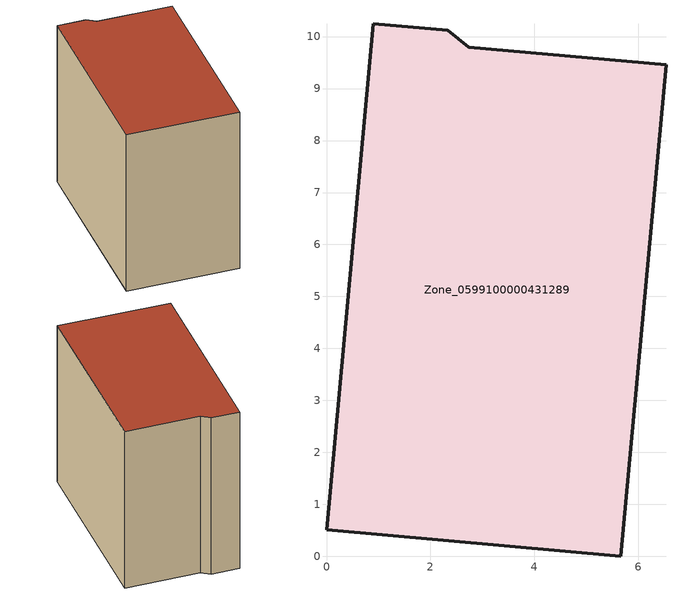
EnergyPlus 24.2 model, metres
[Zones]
Zone_0599100000431289
 floor ground (C_G): 2.74,9.79 6.53,9.46 5.66,0 0,0.51 0.9,10.25 2.33,10.12 z0
 wall outside (C_F): 0,0.51 5.66,0 6.53,9.46 2.74,9.79 2.33,10.12 0.9,10.25 0,0.51 z0:8.91
 roof outside (C_R): 6.53,9.46 2.74,9.79 2.33,10.12 0.9,10.25 0,0.51 5.66,0 z8.91
[BUILDING]
Pand.0599100000431289: North Axis=0; Terrain=City; Loads Convergence Tolerance Value=0.04; Temperature Convergence Tolerance Value=0.4; Solar Distribution=FullExterior; Maximum Number of Warmup Days=25; Minimum Number of Warmup Days=1
[Site:Location]
Rotterdam.The.Hague.AP_ZH_NLD Design_Conditions: Latitude=51.96; Longitude=4.45; Time Zone=1; Elevation=-4.5
[SITE:GROUNDTEMPERATURE:BUILDINGSURFACE]
18, 18, 18, 18, 18, 18, 18, 18, 18, 18, 18, 18
[MATERIAL] Thermal Absorptance=0.9; Solar Absorptance=0.7; Visible Absorptance=0.7
Name | Roughness | Thickness | Conductivity | Density | Specific Heat
G.TI.2006-2014 | MediumSmooth | 0.15 | 0.06 | 540 | 1210
F.TI.2006-2014 | Rough | 0.3 | 0.12 | 1920 | 840
R.TI.2006-2014 | MediumRough | 0.2 | 0.08 | 1500 | 1000
[CONSTRUCTION]
C_G: G.TI.2006-2014
C_F: F.TI.2006-2014
C_R: R.TI.2006-2014
[ZONE]
Zone_0599100000431289: Type=1; Multiplier=1; Ceiling Height=Autocalculate; Volume=Autocalculate; Floor Area=autocalculate; Part of Total Floor Area=Yes
[ZONEINFILTRATION:DESIGNFLOWRATE]
Infil_Zone_0599100000431289: Zone or ZoneList or Space or SpaceList=Zone_0599100000431289; Schedule=AlwaysOn; Design Flow Rate Calculation Method=Flow/Area; Flow Rate per Floor Area=0.0015; Constant Term Coefficient=1; Temperature Term Coefficient=0; Velocity Term Coefficient=0; Velocity Squared Term Coefficient=0
[HVACTEMPLATE:ZONE:IDEALLOADSAIRSYSTEM]
Zone_0599100000431289: Maximum Heating Supply Air Temperature=50; Minimum Cooling Supply Air Temperature=13; Maximum Heating Supply Air Humidity Ratio=0.0156; Minimum Cooling Supply Air Humidity Ratio=0.0077; Heating Limit=NoLimit; Cooling Limit=NoLimit; Dehumidification Control Type=ConstantSensibleHeatRatio; Cooling Sensible Heat Ratio=0.7; Dehumidification Setpoint=60; Humidification Control Type=None; Humidification Setpoint=30; Outdoor Air Method=None; Outdoor Air Flow Rate per Person=0.00944; Outdoor Air Flow Rate per Zone Floor Area=0; Outdoor Air Flow Rate per Zone=0; Demand Controlled Ventilation Type=None; Outdoor Air Economizer Type=NoEconomizer; Heat Recovery Type=None; Sensible Heat Recovery Effectiveness=0.7; Latent Heat Recovery Effectiveness=0.65
[ZONECONTROL:THERMOSTAT]
ThermostatControl_Zone_0599100000431289: Zone or ZoneList=Zone_0599100000431289; Control Type Schedule=DualSetpointControlType; Control 1=Thermostat_Zone_0599100000431289; Temperature Difference Between Cutout And Setpoint=0
[THERMOSTATSETPOINT:DUALSETPOINT]
Thermostat_Zone_0599100000431289: Heating Setpoint Temperature Schedule=HeatingSetpoint_Zone_0599100000431289; Cooling Setpoint Temperature Schedule=CoolingSetpoint_Zone_0599100000431289
[SCHEDULE:COMPACT]
HeatingSetpoint_Zone_0599100000431289: Through: 12/31, For: AllDays, Until: 24:00, 21
CoolingSetpoint_Zone_0599100000431289: Through: 12/31, For: AllDays, Until: 24:00, 24
DualSetpointControlType: Through: 12/31, For: AllDays, Until: 24:00, 4
AlwaysOn: Through: 12/31, For: AllDays, Until: 24:00, 1
